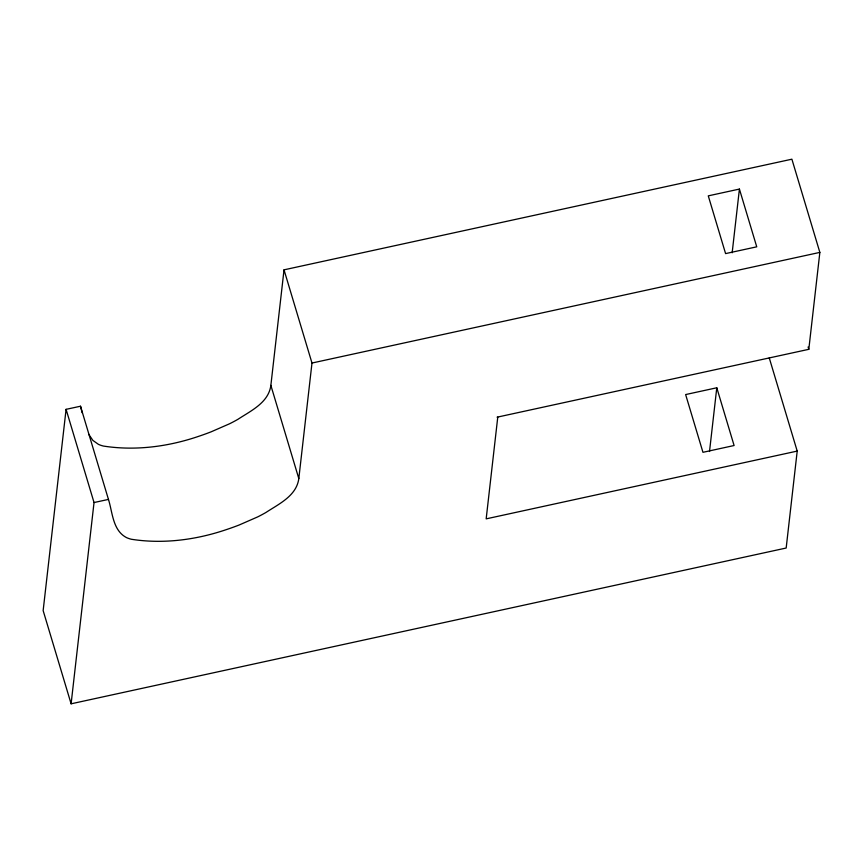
<?xml version="1.0" encoding="UTF-8"?>
<svg xmlns="http://www.w3.org/2000/svg" width="863" height="863" viewBox="0 0 863 863"><rect width="100%" height="100%" fill="white"/><g stroke="black" fill="none" stroke-linecap="round" stroke-linejoin="round"><path stroke-width="1.29" d="M82.158 412.773L80.507 406.225L66.084 409.342L43.15 610.605L71.111 703.809L786.171 548.027L797.207 451.09L769.257 357.897M71.111 703.809L94.035 502.536L66.084 409.342M88.619 434.121L92.891 440.41L98.393 444.326A45.836 19.439 -16.7 0 0 103.441 446.063C135.135 451.004 167.94 446.743 198.21 436.484A123.129 52.222 -16.7 0 0 211.144 431.824L229.655 423.733A85.987 36.473 -16.7 0 0 237.929 419.31C250.928 410.756 268.598 402.665 270.863 385.373L284.024 269.839L791.889 159.191L819.85 252.395L808.804 349.321L497.088 417.185M80.507 406.225L108.458 499.418C112.6 512.514 112.675 530.238 126.354 537.52A45.836 19.439 -16.7 0 0 131.403 539.267C163.096 544.208 195.901 539.936 226.16 529.677A123.129 52.222 -16.7 0 0 239.105 525.028L257.616 516.937A85.987 36.473 -16.7 0 0 265.89 512.503C278.889 503.96 296.548 495.869 298.814 478.577L311.985 363.032L284.024 269.839M497.768 417.088L486.171 518.857L797.207 451.09M709.515 451.511L716.786 387.778L685.632 394.564L702.957 452.309L734.1 445.524L716.786 387.778M732.158 252.805L739.418 189.073L708.275 195.858L725.589 253.603L756.743 246.818L739.418 189.073M311.985 363.032L819.85 252.395M94.035 502.536L108.458 499.418M808.102 346.991L808.804 349.321M270.863 385.373L298.814 478.577"/></g></svg>
